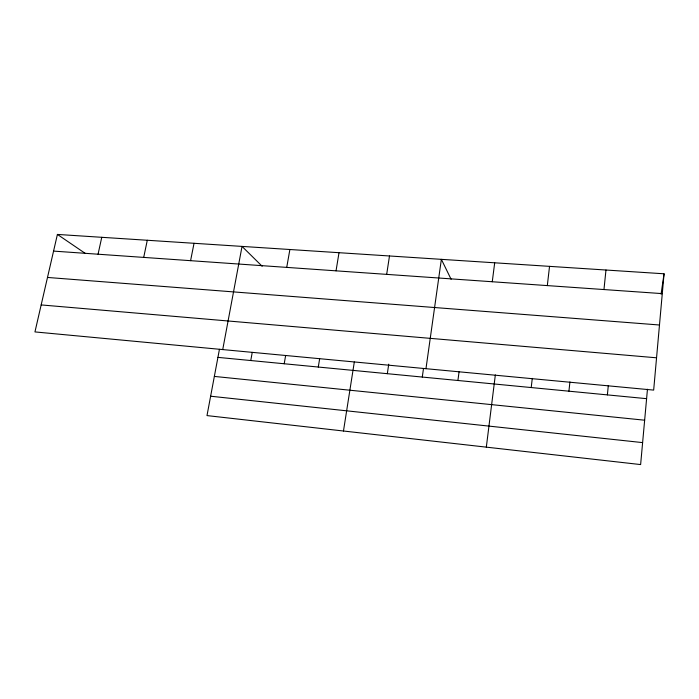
<?xml version="1.0" encoding="UTF-8"?>
<svg xmlns="http://www.w3.org/2000/svg" width="699" height="699" viewBox="0 0 699 699"><rect width="100%" height="100%" fill="white"/><g stroke="black" fill="none" stroke-linecap="round" stroke-linejoin="round"><path stroke-width="1.05" d="M664.05 273.79L653.67 390.103L34.95 331.92L57.405 234.427L664.05 273.79L661.079 294.165M647.457 389.212L640.625 464.573L206.991 415.59L219.442 349.308M607.379 394.891L608.313 385.533M603.962 289.552L605.972 270.024M568.925 391.187L569.93 381.925M531.214 387.552L532.28 378.386M547.317 285.594L549.536 266.363M486.321 447.142L495.346 374.917M492.262 281.749L494.691 262.807M457.915 380.492L459.06 371.851M422.283 377.058L423.498 368.504M425.971 368.696L441.366 259.346L451.108 279.285M387.325 373.694L388.74 364.162M386.678 274.375L389.492 255.974M343.471 431.003L354.314 361.995M318.281 367.045L319.653 358.736M336.036 270.836L339.015 252.697M284.213 363.76L285.629 355.538M286.73 267.394L289.884 249.517M250.766 360.535L252.234 352.392M222.728 349.579L242.037 246.406L262.151 266.258M190.582 260.675L194.034 243.296M143.706 257.407L147.288 240.264M98.052 254.218L101.766 237.311M53.57 251.107L662.276 293.624M47.497 277.451L659.48 325M41.171 304.921L656.553 357.801M217.931 357.372L646.592 398.666M214.348 376.42L644.644 420.204M210.635 396.211L642.608 442.607M57.405 234.427L85.156 253.326"/></g></svg>
